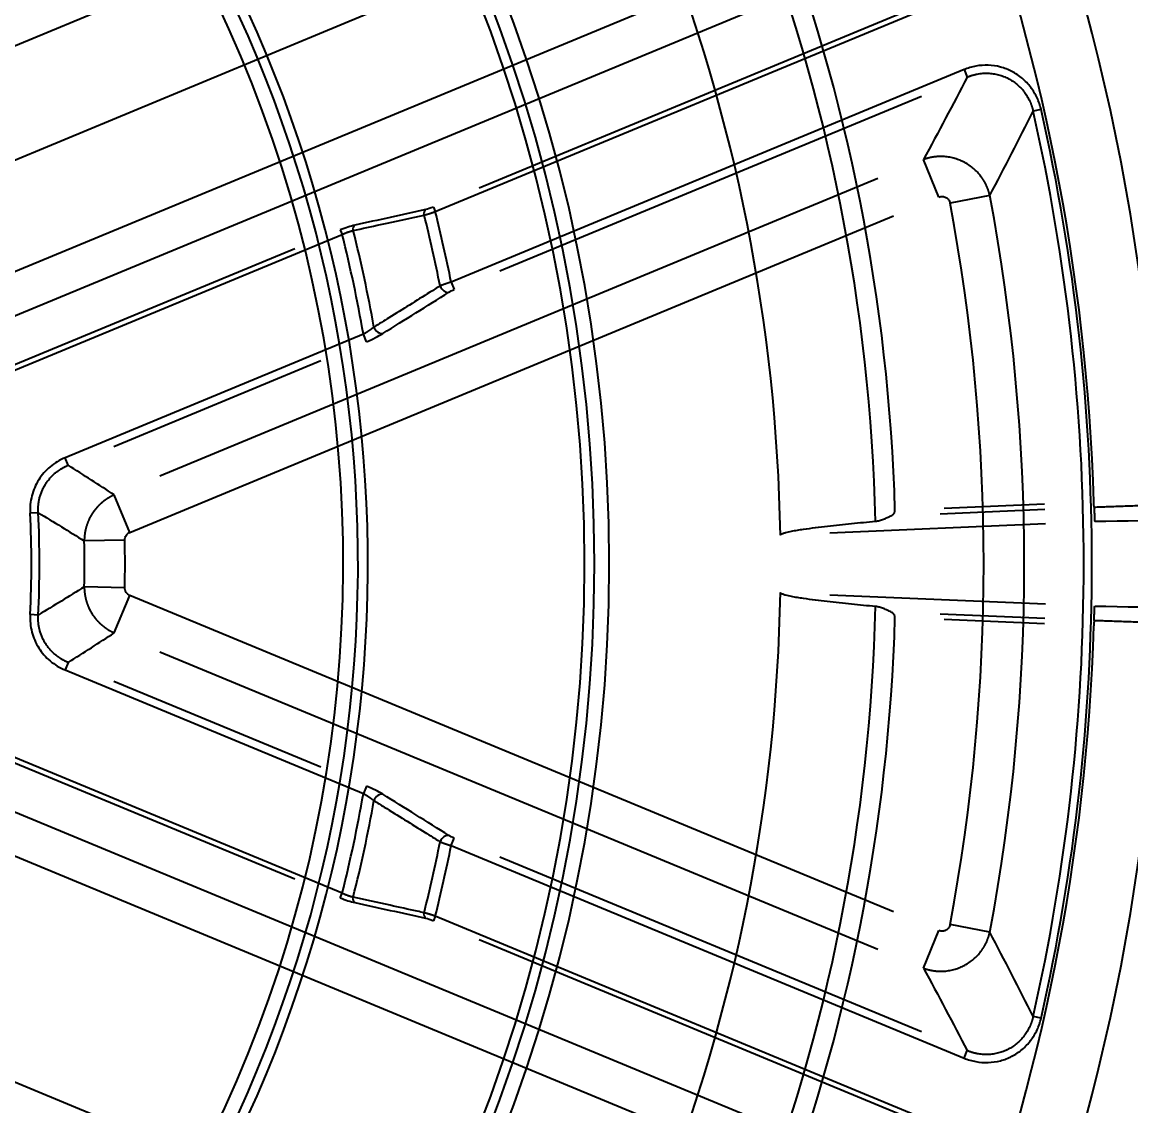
# Model space of a CAD drawing. Header units: millimetres. Extents: x 18 to 755, y 19 to 576.
# Drawn here: x 222.6 to 290, y 218.6 to 284.5 of the extents above; entities that cross this region are included whole.
import ezdxf

# ---------------------------------------------------------------- set-up
doc = ezdxf.new("R2010")
doc.units = ezdxf.units.MM
doc.layers.add('1', color=7, linetype='Continuous', true_color=0xffffff)
doc.styles.add('Arial', font='Arial')
doc.dimstyles.get("Standard").update_dxf_attribs({"dimtxt": 0.18, "dimasz": 0.18, "dimexe": 0.18, "dimexo": 0.0625, "dimgap": 0.09, "dimtad": 0, "dimtih": 1, "dimtoh": 1, "dimdec": 4, "dimzin": 0, "dimdsep": 46, "dimtxsty": 'Standard', "dimcen": 0.09, "dimadec": 0, "dimazin": 0, "dimtfac": 1, "dimtdec": 4, "dimtofl": 0, "dimtmove": 0, "dimatfit": 3, "dimfxl": 1, "dimtolj": 1, "dimtzin": 0, "dimarcsym": 0})

# ---------------------------------------------------------------- blocks, each defined once
blk = doc.blocks.new('_U8')
at = {"layer": '1', "color": 18, "linetype": 'Continuous', "lineweight": 13}
for p, q in [((301.132, 324.823), (298.454, 331.29)), ((287.001, 311.393), (305.659, 319.121)), ((303.811, 318.356), (309.731, 304.063)), ((292.922, 297.1), (311.579, 304.828)), ((309.731, 304.063), (334.856, 243.408)), ((312.41, 297.596), (315.089, 291.129))]:
    blk.add_line(p, q, dxfattribs=at)
at = {"layer": '1', "color": 18}
for points in [[(300.055, 324.376), (302.21, 325.269), (303.811, 318.356)], [(313.488, 298.042), (311.332, 297.149), (309.731, 304.063)]]:
    blk.add_solid(points, dxfattribs=at)
at = {"layer": 'Defpoints', "color": 0}
for p in [(287.001, 311.393), (309.731, 304.063), (292.922, 297.1)]:
    blk.add_point(p, dxfattribs=at)
at = {"layer": '1', "color": 18, "lineweight": -3, "insert": (327.636, 292.537), "char_height": 7, "attachment_point": 1, "rotation": 292.5, "style": 'Arial'}
blk.add_mtext('\\A1; %%c15,5 \\fArial|b0|i0;\\C18;\\H7.00;\\fArial|b0|i0;x 8\\fArial|b0|i0;\\H7.00;\\C18;', dxfattribs=at)

msp = doc.modelspace()

# ---------------------------------------------------------------- linework, layer by layer
at = {"layer": '1', "color": 7, "lineweight": -3}
for p, q in [((307.748, 311.649), (17.822, 191.071)), ((209.222, 277.673), (269.031, 302.446)), ((273.889, 290.716), (214.081, 265.944)), ((217.795, 264.817), (272.06, 287.294)), ((247.721, 272.945), (279.501, 286.108)), ((276.616, 285.233), (250.38, 274.366)), ((279.86, 281.571), (248.687, 268.659)), ((279.86, 281.571), (280.049, 281.116)), ((251.647, 269.353), (277.277, 279.968)), ((284.541, 279.149), (284.061, 279.04)), ((278.337, 273.826), (277.395, 276.101)), ((274.623, 274.952), (230.982, 256.877)), ((281.428, 273.918), (279.009, 273.462)), ((247.608, 273.218), (247.721, 272.945)), ((229.152, 253.454), (275.565, 272.678)), ((241.948, 271.827), (242.061, 271.555)), ((220.975, 262.821), (242.061, 271.555)), ((239.176, 270.679), (220.862, 263.094)), ((248.687, 268.659), (248.875, 268.204)), ((243.348, 265.494), (225.217, 257.984)), ((243.536, 265.039), (243.348, 265.494)), ((228.178, 258.677), (240.765, 263.891)), ((225.406, 257.529), (225.217, 257.984)), ((229.152, 253.454), (228.21, 255.728)), ((278.414, 254.586), (284.766, 254.859)), ((278.661, 254.916), (284.751, 255.177)), ((287.748, 255.306), (287.748, 255.306)), ((223.586, 254.649), (223.094, 254.624)), ((284.804, 253.974), (271.694, 253.412)), ((228.848, 252.988), (226.387, 252.934)), ((228.848, 250.087), (226.387, 250.141)), ((228.21, 247.347), (229.152, 249.621)), ((275.565, 230.397), (229.152, 249.621)), ((271.694, 249.663), (284.804, 249.101)), ((223.586, 248.426), (223.094, 248.451)), ((284.766, 248.216), (278.414, 248.489)), ((284.751, 247.898), (278.661, 248.159)), ((287.748, 247.769), (287.748, 247.769)), ((230.982, 246.199), (274.623, 228.123)), ((225.406, 245.546), (225.217, 245.091)), ((225.217, 245.091), (243.348, 237.581)), ((240.765, 239.184), (228.178, 244.398)), ((220.862, 239.979), (239.175, 232.393)), ((242.06, 231.518), (220.975, 240.252)), ((272.059, 215.778), (217.794, 238.256)), ((243.536, 238.036), (243.348, 237.581)), ((214.08, 237.13), (273.888, 212.355)), ((248.687, 234.416), (248.875, 234.871)), ((248.687, 234.416), (279.86, 221.504)), ((277.277, 223.107), (251.647, 233.723)), ((241.947, 231.245), (242.06, 231.518)), ((247.72, 230.128), (247.607, 229.855)), ((279.5, 216.964), (247.72, 230.128)), ((277.395, 226.975), (278.337, 229.249)), ((281.428, 229.157), (279.009, 229.613)), ((250.379, 228.707), (276.615, 217.839)), ((269.029, 200.626), (209.221, 225.4)), ((284.541, 223.927), (284.061, 224.035)), ((279.86, 221.504), (280.049, 221.959))]:
    msp.add_line(p, q, dxfattribs=at)
for radius, start, end in [(136.863, 270, 90), (129, 270, 90), (95.586, 270, 90), (94.686, 270, 90), (94.086, 270, 90), (80.914, 270, 38.78955), (79.414, 232.3649, 38.78955), (80.314, 270, 38.78955), (125.094, 1.72625, 20.77375), (111.791, 1.32797, 21.17203), (113, 1.64807, 20.85193), (106, 0.94369, 21.55631), (124.427, 347.23044, 12.76956), (124.92, 347.23044, 12.76956), (120.809, 349.32387, 10.67613), (87.664, 11.26289, 14.13427), (118.347, 349.32387, 10.67613), (86.957, 11.19951, 14.11044), (82.543, 10.03886, 14.20447), (81.836, 9.81913, 14.15814), (60.462, 357.07411, 2.92589), (60.954, 357.07411, 2.92589), (63.691, 358.74355, 1.25645), (66.153, 358.74355, 1.25645), (106, 338.44369, 359.05631), (111.791, 338.82797, 358.67203), (113, 339.14807, 358.35193), (125.094, 339.22625, 358.27375), (81.836, 345.84, 350.18087), (82.543, 345.79367, 349.96114), (86.957, 345.8877, 348.80048), (87.664, 345.86388, 348.73711)]:
    msp.add_arc((162.711, 251.538), radius, start, end, dxfattribs=at)
for centre, major_axis, ratio, start_param, end_param in [((247.25, 272.789), (0.064, -0.293), 0.706939, 3.389646, 4.734138), ((242.936, 271.844), (0.064, -0.293), 0.706921, 3.38964, 4.735291), ((248.359, 268.496), (-0.265, 0.424), 0.68293, 1.317125, 2.901578), ((244.338, 265.988), (-0.264, 0.424), 0.680219, 1.304161, 2.902421), ((244.338, 237.087), (0.264, 0.424), 0.680219, 0.239171, 1.837432), ((248.359, 234.58), (0.265, 0.424), 0.68293, 0.240014, 1.824468), ((242.935, 231.228), (-0.064, -0.293), 0.706921, 4.689487, 6.035138), ((247.249, 230.284), (-0.064, -0.293), 0.706939, 4.69064, 6.035132)]:
    msp.add_ellipse(centre, major_axis=major_axis, ratio=ratio, start_param=start_param, end_param=end_param, dxfattribs=at)
for points, knots in [([(284.541, 279.149), (284.485, 279.395), (284.404, 279.632), (284.194, 280.084), (284.063, 280.303), (283.76, 280.701), (283.588, 280.881), (283.204, 281.206), (282.994, 281.346), (282.551, 281.575), (282.313, 281.667), (281.829, 281.793), (281.582, 281.83), (281.08, 281.848), (280.827, 281.829), (280.336, 281.739), (280.094, 281.668), (279.86, 281.571)], [0, 0, 0, 0, 0.125, 0.125, 0.25, 0.25, 0.375, 0.375, 0.5, 0.5, 0.625, 0.625, 0.75, 0.75, 0.875, 0.875, 1, 1, 1, 1]), ([(280.049, 281.116), (280.058, 281.12), (280.076, 281.128), (280.102, 281.138), (280.129, 281.149), (280.156, 281.159), (280.183, 281.169), (280.21, 281.179), (280.236, 281.188), (280.263, 281.197), (280.289, 281.206), (280.315, 281.214), (280.341, 281.223), (280.367, 281.23), (280.393, 281.238), (280.419, 281.245), (280.445, 281.252), (280.47, 281.259), (280.495, 281.265), (280.52, 281.271), (280.545, 281.277), (280.57, 281.283), (280.595, 281.288), (280.619, 281.294), (280.643, 281.298), (280.714, 281.312), (280.831, 281.331), (280.994, 281.348), (281.153, 281.356), (281.368, 281.355), (281.638, 281.331), (281.958, 281.267), (282.263, 281.168), (282.553, 281.038), (282.826, 280.876), (283.083, 280.684), (283.32, 280.46), (283.495, 280.253), (283.619, 280.078), (283.705, 279.943), (283.785, 279.8), (283.84, 279.688), (283.875, 279.609), (283.894, 279.567), (283.911, 279.524), (283.929, 279.479), (283.946, 279.434), (283.962, 279.388), (283.978, 279.341), (283.994, 279.293), (284.008, 279.244), (284.022, 279.194), (284.036, 279.143), (284.049, 279.092), (284.057, 279.057), (284.061, 279.04)], [0, 0, 0, 0, 0.005659, 0.011286, 0.016878, 0.022437, 0.02796, 0.033448, 0.038899, 0.044313, 0.049689, 0.055026, 0.060325, 0.065584, 0.070802, 0.075979, 0.081115, 0.086208, 0.091258, 0.096265, 0.101228, 0.106146, 0.111019, 0.115846, 0.120626, 0.12536, 0.157659, 0.189335, 0.220311, 0.250518, 0.314126, 0.377185, 0.439354, 0.500319, 0.561196, 0.623295, 0.686301, 0.749876, 0.780092, 0.811087, 0.842791, 0.875128, 0.88387, 0.892769, 0.901823, 0.911026, 0.920377, 0.929871, 0.939504, 0.949273, 0.959173, 0.9692, 0.979349, 0.989618, 1, 1, 1, 1]), ([(281.428, 273.918), (281.426, 273.927), (281.423, 273.944), (281.416, 273.97), (281.41, 273.996), (281.404, 274.022), (281.397, 274.048), (281.39, 274.074), (281.383, 274.099), (281.375, 274.124), (281.368, 274.15), (281.36, 274.175), (281.352, 274.2), (281.343, 274.224), (281.335, 274.249), (281.326, 274.274), (281.318, 274.298), (281.309, 274.322), (281.3, 274.346), (281.29, 274.37), (281.281, 274.394), (281.271, 274.417), (281.261, 274.441), (281.251, 274.464), (281.241, 274.487), (281.231, 274.51), (281.22, 274.532), (281.21, 274.555), (281.199, 274.577), (281.188, 274.599), (281.177, 274.621), (281.166, 274.643), (281.155, 274.664), (281.144, 274.685), (281.132, 274.706), (281.121, 274.727), (281.109, 274.748), (281.097, 274.768), (281.086, 274.789), (281.074, 274.809), (281.062, 274.829), (281.05, 274.848), (281.037, 274.868), (281.025, 274.887), (281.013, 274.906), (281.001, 274.925), (280.988, 274.943), (280.976, 274.962), (280.963, 274.98), (280.951, 274.998), (280.938, 275.016), (280.925, 275.033), (280.913, 275.05), (280.9, 275.067), (280.825, 275.166), (280.678, 275.339), (280.44, 275.565), (280.182, 275.762), (279.907, 275.93), (279.617, 276.068), (279.311, 276.175), (278.992, 276.251), (278.759, 276.28), (278.621, 276.289), (278.577, 276.291), (278.533, 276.292), (278.488, 276.293), (278.442, 276.293), (278.396, 276.293), (278.349, 276.291), (278.302, 276.29), (278.254, 276.287), (278.205, 276.283), (278.156, 276.279), (278.107, 276.273), (278.058, 276.267), (278.008, 276.26), (277.957, 276.252), (277.907, 276.243), (277.856, 276.234), (277.805, 276.223), (277.754, 276.211), (277.702, 276.198), (277.651, 276.185), (277.6, 276.17), (277.548, 276.154), (277.497, 276.137), (277.446, 276.12), (277.412, 276.107), (277.395, 276.101)], [0, 0, 0, 0, 0.005214, 0.010417, 0.015608, 0.020787, 0.025954, 0.031108, 0.036248, 0.041374, 0.046486, 0.051583, 0.056664, 0.06173, 0.066779, 0.071811, 0.076826, 0.081824, 0.086803, 0.091764, 0.096705, 0.101628, 0.10653, 0.111412, 0.116273, 0.121113, 0.125932, 0.130728, 0.135502, 0.140253, 0.144981, 0.149686, 0.154366, 0.159022, 0.163653, 0.168259, 0.17284, 0.177394, 0.181923, 0.186425, 0.1909, 0.195347, 0.199767, 0.204159, 0.208523, 0.212858, 0.217165, 0.221442, 0.225689, 0.229907, 0.234095, 0.238252, 0.242379, 0.246475, 0.250539, 0.313975, 0.377045, 0.439327, 0.500425, 0.561427, 0.623616, 0.6866, 0.749954, 0.758257, 0.766687, 0.775244, 0.783923, 0.792724, 0.801643, 0.810677, 0.819824, 0.829081, 0.838444, 0.847912, 0.857479, 0.867144, 0.876903, 0.886752, 0.896688, 0.906707, 0.916806, 0.92698, 0.937227, 0.947541, 0.957921, 0.96836, 0.978856, 0.989404, 1, 1, 1, 1]), ([(278.337, 273.826), (278.405, 273.854), (278.478, 273.867), (278.624, 273.861), (278.696, 273.841), (278.824, 273.772), (278.88, 273.722), (278.966, 273.603), (278.995, 273.535), (279.009, 273.462)], [0, 0, 0, 0, 0.25, 0.25, 0.5, 0.5, 0.75, 0.75, 1, 1, 1, 1]), ([(247.044, 272.737), (247.048, 272.738), (247.056, 272.74), (247.067, 272.742), (247.079, 272.745), (247.091, 272.748), (247.103, 272.751), (247.115, 272.754), (247.128, 272.757), (247.14, 272.761), (247.153, 272.764), (247.166, 272.767), (247.179, 272.771), (247.193, 272.775), (247.206, 272.778), (247.22, 272.782), (247.234, 272.786), (247.248, 272.79), (247.262, 272.794), (247.276, 272.798), (247.291, 272.802), (247.305, 272.807), (247.32, 272.811), (247.335, 272.816), (247.35, 272.82), (247.365, 272.825), (247.38, 272.83), (247.395, 272.834), (247.411, 272.839), (247.426, 272.844), (247.442, 272.849), (247.458, 272.854), (247.474, 272.859), (247.49, 272.865), (247.506, 272.87), (247.522, 272.875), (247.538, 272.881), (247.555, 272.886), (247.571, 272.892), (247.588, 272.897), (247.604, 272.903), (247.621, 272.909), (247.637, 272.915), (247.654, 272.921), (247.671, 272.927), (247.688, 272.933), (247.704, 272.939), (247.716, 272.943), (247.721, 272.945)], [0, 0, 0, 0, 0.020771, 0.041583, 0.062437, 0.083331, 0.104266, 0.125243, 0.146262, 0.167322, 0.188424, 0.209568, 0.230755, 0.251983, 0.273255, 0.294568, 0.315925, 0.337325, 0.358768, 0.380254, 0.401783, 0.423356, 0.444973, 0.466633, 0.488338, 0.510086, 0.531879, 0.553716, 0.575598, 0.597525, 0.619496, 0.641512, 0.663574, 0.68568, 0.707832, 0.73003, 0.752273, 0.774562, 0.796897, 0.819278, 0.841705, 0.864179, 0.886699, 0.909265, 0.931879, 0.954539, 0.977246, 1, 1, 1, 1]), ([(242.73, 271.792), (242.868, 271.822), (243.006, 271.853), (243.697, 272.004), (244.25, 272.125), (245.55, 272.41), (246.297, 272.573), (247.044, 272.737)], [0, 0, 0, 0, 0.096089, 0.096089, 0.480447, 0.480447, 1, 1, 1, 1]), ([(242.823, 272.117), (242.704, 272.091), (242.565, 272.052), (242.266, 271.953), (242.107, 271.893), (241.948, 271.827)], [0, 0, 0, 0, 0.5, 0.5, 1, 1, 1, 1]), ([(242.061, 271.555), (242.066, 271.557), (242.075, 271.561), (242.089, 271.568), (242.103, 271.574), (242.117, 271.58), (242.131, 271.587), (242.145, 271.593), (242.159, 271.599), (242.174, 271.605), (242.187, 271.611), (242.201, 271.617), (242.215, 271.623), (242.229, 271.629), (242.243, 271.634), (242.257, 271.64), (242.271, 271.645), (242.284, 271.651), (242.298, 271.656), (242.312, 271.662), (242.325, 271.667), (242.338, 271.672), (242.352, 271.677), (242.365, 271.682), (242.378, 271.687), (242.392, 271.692), (242.405, 271.696), (242.418, 271.701), (242.431, 271.706), (242.443, 271.71), (242.456, 271.715), (242.469, 271.719), (242.481, 271.723), (242.494, 271.727), (242.506, 271.731), (242.519, 271.735), (242.531, 271.739), (242.543, 271.743), (242.555, 271.746), (242.567, 271.75), (242.578, 271.754), (242.59, 271.757), (242.602, 271.76), (242.613, 271.763), (242.624, 271.767), (242.635, 271.77), (242.646, 271.772), (242.657, 271.775), (242.668, 271.778), (242.679, 271.781), (242.689, 271.783), (242.7, 271.786), (242.71, 271.788), (242.72, 271.79), (242.727, 271.792), (242.73, 271.792)], [0, 0, 0, 0, 0.019721, 0.039404, 0.05905, 0.078658, 0.09823, 0.117765, 0.137263, 0.156725, 0.176152, 0.195542, 0.214898, 0.234218, 0.253504, 0.272755, 0.291972, 0.311155, 0.330305, 0.349421, 0.368504, 0.387555, 0.406574, 0.42556, 0.444515, 0.463438, 0.48233, 0.501191, 0.520022, 0.538823, 0.557593, 0.576334, 0.595047, 0.61373, 0.632384, 0.651011, 0.669609, 0.68818, 0.706724, 0.72524, 0.743731, 0.762195, 0.780633, 0.799046, 0.817433, 0.835796, 0.854134, 0.872448, 0.890738, 0.909005, 0.927249, 0.94547, 0.963668, 0.981845, 1, 1, 1, 1]), ([(248.012, 268.427), (247.805, 268.298), (247.599, 268.17), (246.565, 267.526), (245.737, 267.011), (244.602, 266.306), (244.296, 266.116), (243.99, 265.926)], [0, 0, 0, 0, 0.154458, 0.154458, 0.772291, 0.772291, 1, 1, 1, 1]), ([(248.687, 268.659), (248.682, 268.658), (248.673, 268.655), (248.658, 268.651), (248.643, 268.646), (248.628, 268.641), (248.612, 268.636), (248.596, 268.631), (248.58, 268.626), (248.563, 268.621), (248.545, 268.615), (248.528, 268.609), (248.51, 268.603), (248.491, 268.597), (248.472, 268.591), (248.453, 268.585), (248.434, 268.578), (248.414, 268.572), (248.394, 268.565), (248.374, 268.558), (248.353, 268.551), (248.332, 268.544), (248.311, 268.537), (248.29, 268.53), (248.269, 268.522), (248.247, 268.515), (248.225, 268.507), (248.204, 268.499), (248.182, 268.491), (248.16, 268.484), (248.139, 268.476), (248.117, 268.468), (248.096, 268.46), (248.074, 268.451), (248.053, 268.443), (248.032, 268.435), (248.019, 268.43), (248.012, 268.427)], [0, 0, 0, 0, 0.018474, 0.037541, 0.057202, 0.077456, 0.098304, 0.119747, 0.141783, 0.164413, 0.187637, 0.211455, 0.235867, 0.260873, 0.286473, 0.312667, 0.339456, 0.366838, 0.394815, 0.423385, 0.45255, 0.482309, 0.512663, 0.54361, 0.575152, 0.607288, 0.640018, 0.673342, 0.70726, 0.741773, 0.77688, 0.812581, 0.848876, 0.885766, 0.92325, 0.961328, 1, 1, 1, 1]), ([(243.99, 265.926), (243.987, 265.923), (243.98, 265.917), (243.969, 265.908), (243.959, 265.9), (243.948, 265.891), (243.937, 265.882), (243.926, 265.873), (243.915, 265.864), (243.903, 265.855), (243.892, 265.846), (243.88, 265.837), (243.868, 265.828), (243.856, 265.819), (243.844, 265.809), (243.832, 265.8), (243.819, 265.791), (243.807, 265.782), (243.794, 265.773), (243.781, 265.764), (243.768, 265.754), (243.755, 265.745), (243.742, 265.736), (243.729, 265.726), (243.715, 265.717), (243.698, 265.705), (243.676, 265.69), (243.65, 265.673), (243.624, 265.656), (243.598, 265.639), (243.571, 265.622), (243.544, 265.606), (243.516, 265.589), (243.489, 265.573), (243.461, 265.557), (243.433, 265.541), (243.405, 265.525), (243.376, 265.509), (243.357, 265.499), (243.348, 265.494)], [0, 0, 0, 0, 0.020849, 0.041697, 0.062546, 0.083393, 0.104241, 0.125088, 0.145935, 0.166781, 0.187627, 0.208473, 0.229318, 0.250163, 0.271007, 0.291851, 0.312695, 0.333538, 0.354381, 0.375223, 0.396065, 0.416907, 0.437748, 0.458588, 0.479428, 0.500268, 0.538954, 0.577595, 0.616191, 0.654744, 0.693255, 0.731726, 0.770158, 0.808552, 0.846909, 0.885232, 0.92352, 0.961776, 1, 1, 1, 1]), ([(243.536, 265.039), (243.726, 265.117), (243.909, 265.201), (244.247, 265.37), (244.399, 265.453), (244.527, 265.533)], [0, 0, 0, 0, 0.5, 0.5, 1, 1, 1, 1]), ([(225.217, 257.984), (225.053, 257.916), (224.895, 257.836), (224.592, 257.652), (224.447, 257.548), (224.177, 257.321), (224.052, 257.198), (223.82, 256.933), (223.713, 256.789), (223.524, 256.49), (223.443, 256.335), (223.303, 256.012), (223.245, 255.844), (223.111, 255.329), (223.076, 254.98), (223.094, 254.624)], [0, 0, 0, 0, 0.125, 0.125, 0.25, 0.25, 0.375, 0.375, 0.5, 0.5, 0.625, 0.625, 0.75, 0.75, 1, 1, 1, 1]), ([(223.586, 254.649), (223.585, 254.658), (223.584, 254.676), (223.583, 254.703), (223.583, 254.73), (223.582, 254.757), (223.582, 254.783), (223.581, 254.81), (223.582, 254.837), (223.582, 254.863), (223.582, 254.89), (223.583, 254.916), (223.584, 254.943), (223.586, 254.969), (223.587, 254.995), (223.589, 255.022), (223.591, 255.048), (223.593, 255.074), (223.595, 255.1), (223.598, 255.126), (223.601, 255.151), (223.604, 255.177), (223.607, 255.203), (223.611, 255.228), (223.614, 255.254), (223.618, 255.279), (223.622, 255.304), (223.627, 255.329), (223.631, 255.354), (223.636, 255.379), (223.641, 255.403), (223.646, 255.428), (223.651, 255.452), (223.657, 255.476), (223.662, 255.501), (223.668, 255.525), (223.691, 255.615), (223.737, 255.768), (223.819, 255.981), (223.917, 256.185), (224.03, 256.38), (224.157, 256.566), (224.299, 256.743), (224.456, 256.909), (224.582, 257.022), (224.667, 257.093), (224.707, 257.125), (224.748, 257.156), (224.79, 257.187), (224.833, 257.217), (224.877, 257.247), (224.921, 257.277), (224.966, 257.305), (225.012, 257.333), (225.059, 257.36), (225.107, 257.387), (225.155, 257.413), (225.204, 257.438), (225.253, 257.462), (225.304, 257.485), (225.354, 257.508), (225.389, 257.522), (225.406, 257.529)], [0, 0, 0, 0, 0.007422, 0.014832, 0.022228, 0.029611, 0.03698, 0.044335, 0.051675, 0.059001, 0.06631, 0.073604, 0.080881, 0.088141, 0.095384, 0.10261, 0.109817, 0.117007, 0.124177, 0.131328, 0.13846, 0.145571, 0.152663, 0.159734, 0.166783, 0.173811, 0.180818, 0.187802, 0.194764, 0.201703, 0.208618, 0.215511, 0.222379, 0.229223, 0.236043, 0.242838, 0.249607, 0.312539, 0.375233, 0.437516, 0.499226, 0.560955, 0.623267, 0.685997, 0.748976, 0.763013, 0.777158, 0.791406, 0.805755, 0.820202, 0.834744, 0.849378, 0.8641, 0.878907, 0.893795, 0.908762, 0.923803, 0.938915, 0.954095, 0.969338, 0.984641, 1, 1, 1, 1]), ([(228.21, 255.728), (228.202, 255.725), (228.185, 255.717), (228.16, 255.706), (228.135, 255.695), (228.11, 255.683), (228.085, 255.671), (228.06, 255.659), (228.036, 255.646), (228.011, 255.633), (227.987, 255.62), (227.963, 255.607), (227.939, 255.594), (227.915, 255.58), (227.891, 255.567), (227.867, 255.553), (227.843, 255.538), (227.82, 255.524), (227.797, 255.509), (227.774, 255.495), (227.751, 255.48), (227.728, 255.464), (227.705, 255.449), (227.683, 255.433), (227.66, 255.418), (227.638, 255.402), (227.616, 255.385), (227.594, 255.369), (227.573, 255.352), (227.551, 255.336), (227.53, 255.319), (227.508, 255.302), (227.488, 255.285), (227.467, 255.267), (227.446, 255.25), (227.426, 255.232), (227.405, 255.214), (227.385, 255.196), (227.365, 255.178), (227.346, 255.16), (227.326, 255.141), (227.307, 255.123), (227.288, 255.104), (227.269, 255.085), (227.25, 255.066), (227.232, 255.047), (227.214, 255.028), (227.196, 255.008), (227.178, 254.989), (227.16, 254.969), (227.143, 254.95), (227.125, 254.93), (227.108, 254.91), (227.092, 254.89), (227.075, 254.87), (227.059, 254.85), (227.042, 254.83), (227.027, 254.809), (227.011, 254.789), (226.995, 254.768), (226.98, 254.748), (226.965, 254.727), (226.95, 254.706), (226.935, 254.686), (226.921, 254.665), (226.907, 254.644), (226.893, 254.623), (226.875, 254.596), (226.853, 254.562), (226.828, 254.522), (226.804, 254.48), (226.78, 254.439), (226.756, 254.396), (226.733, 254.354), (226.711, 254.31), (226.689, 254.266), (226.668, 254.222), (226.648, 254.177), (226.628, 254.131), (226.609, 254.085), (226.59, 254.038), (226.573, 253.991), (226.556, 253.944), (226.539, 253.896), (226.524, 253.848), (226.509, 253.799), (226.495, 253.75), (226.482, 253.701), (226.47, 253.651), (226.458, 253.601), (226.447, 253.551), (226.438, 253.5), (226.429, 253.449), (226.42, 253.398), (226.413, 253.347), (226.407, 253.296), (226.401, 253.244), (226.397, 253.193), (226.393, 253.141), (226.39, 253.089), (226.388, 253.038), (226.387, 252.986), (226.387, 252.951), (226.387, 252.934)], [0, 0, 0, 0, 0.007817, 0.015635, 0.023454, 0.031273, 0.039093, 0.046913, 0.054732, 0.06255, 0.070367, 0.078181, 0.085994, 0.093804, 0.10161, 0.109414, 0.117213, 0.125008, 0.132798, 0.140583, 0.148363, 0.156137, 0.163904, 0.171664, 0.179418, 0.187164, 0.194902, 0.202631, 0.210352, 0.218064, 0.225766, 0.233458, 0.24114, 0.248812, 0.256472, 0.264121, 0.271758, 0.279383, 0.286995, 0.294595, 0.302181, 0.309754, 0.317312, 0.324857, 0.332386, 0.339901, 0.3474, 0.354883, 0.362351, 0.369802, 0.377236, 0.384654, 0.392054, 0.399436, 0.4068, 0.414146, 0.421474, 0.428782, 0.436072, 0.443342, 0.450592, 0.457822, 0.465032, 0.472222, 0.47939, 0.486537, 0.493663, 0.500768, 0.514142, 0.527592, 0.541116, 0.554712, 0.568379, 0.582114, 0.595915, 0.609781, 0.623709, 0.637698, 0.651745, 0.665848, 0.680004, 0.694212, 0.708469, 0.722773, 0.73712, 0.75151, 0.765939, 0.780404, 0.794904, 0.809435, 0.823996, 0.838582, 0.853192, 0.867824, 0.882473, 0.897138, 0.911816, 0.926504, 0.941199, 0.955899, 0.970601, 0.985302, 1, 1, 1, 1]), ([(275.417, 254.458), (275.449, 254.474), (275.479, 254.491), (275.522, 254.522), (275.535, 254.533), (275.562, 254.556), (275.574, 254.569), (275.598, 254.596), (275.609, 254.611), (275.623, 254.634), (275.628, 254.642), (275.636, 254.659), (275.64, 254.667), (275.651, 254.693), (275.656, 254.711), (275.661, 254.739), (275.663, 254.749), (275.664, 254.768), (275.664, 254.778), (275.664, 254.787)], [0, 0, 0, 0, 0.25, 0.25, 0.375, 0.375, 0.5, 0.5, 0.625, 0.625, 0.6875, 0.6875, 0.75, 0.75, 0.875, 0.875, 0.9375, 0.9375, 1, 1, 1, 1]), ([(287.764, 254.987), (287.763, 254.998), (287.763, 255.009), (287.761, 255.031), (287.761, 255.043), (287.759, 255.08), (287.757, 255.106), (287.756, 255.147), (287.755, 255.161), (287.754, 255.189), (287.753, 255.203), (287.751, 255.247), (287.75, 255.276), (287.748, 255.306)], [0, 0, 0, 0, 0.125, 0.125, 0.25, 0.25, 0.5, 0.5, 0.625, 0.625, 0.75, 0.75, 1, 1, 1, 1]), ([(287.764, 254.987), (288.054, 254.998), (288.647, 255.019), (289.552, 255.052), (290.489, 255.087), (291.459, 255.122), (292.462, 255.16), (293.498, 255.198), (294.567, 255.238), (295.668, 255.28), (296.802, 255.323), (297.802, 255.361), (298.423, 255.385), (298.656, 255.394)], [0, 0, 0, 0, 0.080058, 0.163122, 0.249192, 0.338269, 0.430351, 0.52544, 0.623534, 0.724635, 0.828742, 0.935855, 1, 1, 1, 1]), ([(287.764, 254.987), (287.767, 254.931), (287.77, 254.868), (287.776, 254.732), (287.779, 254.659), (287.785, 254.505), (287.789, 254.425), (287.795, 254.264), (287.798, 254.183), (287.802, 254.103)], [0, 0, 0, 0, 0.25, 0.25, 0.5, 0.5, 0.75, 0.75, 1, 1, 1, 1]), ([(268.696, 253.283), (268.696, 253.287), (268.697, 253.291), (268.699, 253.299), (268.701, 253.302), (268.705, 253.309), (268.708, 253.312), (268.713, 253.318), (268.716, 253.32), (268.724, 253.328), (268.73, 253.333), (268.743, 253.341), (268.75, 253.345), (268.77, 253.357), (268.783, 253.363), (268.811, 253.376), (268.826, 253.382), (268.869, 253.398), (268.898, 253.408), (268.956, 253.426), (268.986, 253.434), (269.074, 253.458), (269.134, 253.472), (269.253, 253.499), (269.313, 253.511), (269.493, 253.547), (269.614, 253.568), (269.855, 253.608), (269.976, 253.627), (270.338, 253.681), (270.581, 253.714), (271.066, 253.776), (271.309, 253.805), (271.795, 253.861), (272.038, 253.888), (272.524, 253.939), (272.768, 253.965), (273.498, 254.038), (273.985, 254.084), (274.472, 254.128)], [0, 0, 0, 0, 0.001953, 0.001953, 0.003906, 0.003906, 0.005859, 0.005859, 0.007813, 0.007813, 0.011719, 0.011719, 0.015625, 0.015625, 0.023438, 0.023438, 0.03125, 0.03125, 0.046875, 0.046875, 0.0625, 0.0625, 0.09375, 0.09375, 0.125, 0.125, 0.1875, 0.1875, 0.25, 0.25, 0.375, 0.375, 0.5, 0.5, 0.625, 0.625, 0.75, 0.75, 1, 1, 1, 1]), ([(274.472, 254.128), (274.559, 254.136), (274.643, 254.152), (274.807, 254.196), (274.887, 254.223), (275.005, 254.269), (275.044, 254.285), (275.121, 254.318), (275.159, 254.335), (275.272, 254.387), (275.345, 254.422), (275.417, 254.458)], [0, 0, 0, 0, 0.25, 0.25, 0.5, 0.5, 0.625, 0.625, 0.75, 0.75, 1, 1, 1, 1]), ([(228.848, 252.988), (228.846, 253.087), (228.874, 253.185), (228.981, 253.35), (229.06, 253.416), (229.152, 253.454)], [0, 0, 0, 0, 0.5, 0.5, 1, 1, 1, 1]), ([(226.387, 250.141), (226.387, 250.132), (226.387, 250.113), (226.387, 250.086), (226.387, 250.058), (226.388, 250.031), (226.389, 250.003), (226.391, 249.976), (226.392, 249.948), (226.394, 249.921), (226.396, 249.893), (226.398, 249.866), (226.401, 249.838), (226.403, 249.811), (226.406, 249.784), (226.41, 249.756), (226.413, 249.729), (226.417, 249.702), (226.421, 249.675), (226.425, 249.647), (226.43, 249.62), (226.434, 249.593), (226.439, 249.566), (226.445, 249.539), (226.45, 249.513), (226.456, 249.486), (226.462, 249.459), (226.468, 249.433), (226.474, 249.406), (226.481, 249.38), (226.488, 249.353), (226.495, 249.327), (226.502, 249.301), (226.51, 249.275), (226.517, 249.249), (226.525, 249.223), (226.533, 249.197), (226.542, 249.172), (226.55, 249.146), (226.559, 249.121), (226.568, 249.096), (226.578, 249.071), (226.587, 249.046), (226.597, 249.021), (226.607, 248.996), (226.617, 248.971), (226.627, 248.947), (226.637, 248.923), (226.648, 248.898), (226.659, 248.874), (226.67, 248.85), (226.681, 248.827), (226.692, 248.803), (226.704, 248.78), (226.715, 248.756), (226.727, 248.733), (226.739, 248.71), (226.751, 248.688), (226.764, 248.665), (226.776, 248.642), (226.789, 248.62), (226.802, 248.598), (226.815, 248.576), (226.828, 248.554), (226.841, 248.533), (226.855, 248.511), (226.868, 248.49), (226.886, 248.463), (226.908, 248.429), (226.935, 248.39), (226.963, 248.351), (226.991, 248.312), (227.02, 248.274), (227.05, 248.236), (227.081, 248.198), (227.113, 248.16), (227.145, 248.123), (227.178, 248.086), (227.212, 248.049), (227.246, 248.013), (227.281, 247.978), (227.317, 247.943), (227.354, 247.908), (227.391, 247.874), (227.429, 247.84), (227.468, 247.807), (227.507, 247.775), (227.547, 247.743), (227.587, 247.711), (227.628, 247.681), (227.67, 247.651), (227.712, 247.621), (227.755, 247.592), (227.799, 247.564), (227.842, 247.537), (227.887, 247.511), (227.932, 247.485), (227.977, 247.46), (228.023, 247.436), (228.069, 247.412), (228.116, 247.389), (228.163, 247.368), (228.194, 247.354), (228.21, 247.347)], [0, 0, 0, 0, 0.007816, 0.015634, 0.023453, 0.031272, 0.039091, 0.046911, 0.05473, 0.062547, 0.070364, 0.078178, 0.08599, 0.0938, 0.101606, 0.109409, 0.117208, 0.125003, 0.132793, 0.140578, 0.148358, 0.156131, 0.163898, 0.171659, 0.179412, 0.187158, 0.194896, 0.202625, 0.210346, 0.218057, 0.22576, 0.233452, 0.241134, 0.248805, 0.256466, 0.264115, 0.271752, 0.279377, 0.286989, 0.294589, 0.302175, 0.309748, 0.317306, 0.324851, 0.33238, 0.339895, 0.347394, 0.354878, 0.362346, 0.369797, 0.377231, 0.384649, 0.392049, 0.399432, 0.406796, 0.414143, 0.42147, 0.428779, 0.436069, 0.443339, 0.45059, 0.45782, 0.46503, 0.47222, 0.479389, 0.486537, 0.493663, 0.500768, 0.514141, 0.527591, 0.541114, 0.55471, 0.568376, 0.58211, 0.595911, 0.609777, 0.623705, 0.637693, 0.65174, 0.665842, 0.679998, 0.694206, 0.708463, 0.722766, 0.737114, 0.751504, 0.765932, 0.780398, 0.794898, 0.809429, 0.82399, 0.838577, 0.853187, 0.867819, 0.882469, 0.897134, 0.911812, 0.926501, 0.941197, 0.955897, 0.9706, 0.985302, 1, 1, 1, 1]), ([(229.152, 249.621), (229.06, 249.659), (228.982, 249.724), (228.874, 249.889), (228.846, 249.988), (228.848, 250.087)], [0, 0, 0, 0, 0.5, 0.5, 1, 1, 1, 1]), ([(274.472, 248.947), (273.985, 248.991), (273.498, 249.037), (272.767, 249.111), (272.524, 249.136), (272.037, 249.188), (271.794, 249.214), (271.308, 249.27), (271.065, 249.3), (270.58, 249.362), (270.337, 249.394), (269.974, 249.448), (269.854, 249.467), (269.612, 249.507), (269.492, 249.529), (269.312, 249.564), (269.252, 249.577), (269.133, 249.603), (269.073, 249.618), (268.984, 249.641), (268.955, 249.65), (268.897, 249.668), (268.868, 249.678), (268.825, 249.694), (268.81, 249.7), (268.783, 249.712), (268.769, 249.719), (268.749, 249.73), (268.742, 249.734), (268.73, 249.743), (268.724, 249.748), (268.715, 249.755), (268.712, 249.758), (268.707, 249.764), (268.705, 249.767), (268.701, 249.773), (268.699, 249.777), (268.697, 249.784), (268.696, 249.788), (268.696, 249.792)], [0, 0, 0, 0, 0.25, 0.25, 0.375, 0.375, 0.5, 0.5, 0.625, 0.625, 0.75, 0.75, 0.8125, 0.8125, 0.875, 0.875, 0.90625, 0.90625, 0.9375, 0.9375, 0.953125, 0.953125, 0.96875, 0.96875, 0.976562, 0.976562, 0.984375, 0.984375, 0.988281, 0.988281, 0.992187, 0.992187, 0.994141, 0.994141, 0.996094, 0.996094, 0.998047, 0.998047, 1, 1, 1, 1]), ([(275.417, 248.617), (275.345, 248.653), (275.272, 248.688), (275.123, 248.757), (275.047, 248.79), (274.891, 248.85), (274.812, 248.878), (274.708, 248.906), (274.687, 248.911), (274.645, 248.92), (274.623, 248.925), (274.559, 248.937), (274.516, 248.943), (274.472, 248.947)], [0, 0, 0, 0, 0.25, 0.25, 0.5, 0.5, 0.75, 0.75, 0.8125, 0.8125, 0.875, 0.875, 1, 1, 1, 1]), ([(287.764, 248.088), (287.766, 248.146), (287.769, 248.209), (287.775, 248.345), (287.778, 248.418), (287.784, 248.569), (287.788, 248.648), (287.795, 248.809), (287.798, 248.89), (287.802, 248.972)], [0, 0, 0, 0, 0.25, 0.25, 0.5, 0.5, 0.75, 0.75, 1, 1, 1, 1]), ([(223.094, 248.451), (223.085, 248.273), (223.09, 248.096), (223.126, 247.744), (223.157, 247.568), (223.246, 247.227), (223.304, 247.061), (223.444, 246.738), (223.528, 246.579), (223.717, 246.281), (223.822, 246.14), (224.053, 245.876), (224.18, 245.751), (224.588, 245.409), (224.888, 245.227), (225.217, 245.091)], [0, 0, 0, 0, 0.125, 0.125, 0.25, 0.25, 0.375, 0.375, 0.5, 0.5, 0.625, 0.625, 0.75, 0.75, 1, 1, 1, 1]), ([(225.406, 245.546), (225.398, 245.549), (225.381, 245.556), (225.356, 245.567), (225.332, 245.577), (225.307, 245.588), (225.283, 245.6), (225.258, 245.611), (225.234, 245.623), (225.211, 245.634), (225.187, 245.646), (225.163, 245.658), (225.14, 245.671), (225.116, 245.683), (225.093, 245.696), (225.07, 245.709), (225.048, 245.722), (225.025, 245.735), (225.003, 245.748), (224.98, 245.761), (224.958, 245.775), (224.937, 245.789), (224.915, 245.803), (224.893, 245.817), (224.872, 245.831), (224.851, 245.846), (224.83, 245.86), (224.809, 245.875), (224.789, 245.889), (224.768, 245.904), (224.748, 245.919), (224.728, 245.934), (224.708, 245.95), (224.689, 245.965), (224.67, 245.981), (224.65, 245.996), (224.579, 246.055), (224.46, 246.163), (224.303, 246.328), (224.16, 246.504), (224.033, 246.69), (223.919, 246.885), (223.821, 247.089), (223.739, 247.302), (223.69, 247.464), (223.663, 247.571), (223.651, 247.621), (223.641, 247.672), (223.631, 247.723), (223.622, 247.775), (223.613, 247.827), (223.606, 247.88), (223.6, 247.933), (223.594, 247.987), (223.59, 248.041), (223.586, 248.095), (223.583, 248.149), (223.582, 248.204), (223.581, 248.26), (223.582, 248.315), (223.583, 248.371), (223.585, 248.408), (223.586, 248.426)], [0, 0, 0, 0, 0.007423, 0.014834, 0.022232, 0.029616, 0.036986, 0.044342, 0.051683, 0.059008, 0.066318, 0.073613, 0.08089, 0.088151, 0.095394, 0.10262, 0.109828, 0.117017, 0.124188, 0.131339, 0.13847, 0.145582, 0.152673, 0.159743, 0.166793, 0.17382, 0.180826, 0.18781, 0.194771, 0.201709, 0.208624, 0.215516, 0.222383, 0.229226, 0.236045, 0.242839, 0.249607, 0.31255, 0.375247, 0.437527, 0.499226, 0.560966, 0.623281, 0.686008, 0.748976, 0.763016, 0.777162, 0.791412, 0.805763, 0.820211, 0.834754, 0.849388, 0.864111, 0.878918, 0.893806, 0.908772, 0.923812, 0.938923, 0.954101, 0.969343, 0.984643, 1, 1, 1, 1]), ([(275.664, 248.288), (275.665, 248.307), (275.663, 248.326), (275.658, 248.354), (275.656, 248.363), (275.65, 248.381), (275.644, 248.399), (275.637, 248.416), (275.628, 248.432), (275.624, 248.44), (275.609, 248.464), (275.598, 248.478), (275.575, 248.505), (275.563, 248.518), (275.536, 248.542), (275.522, 248.553), (275.479, 248.584), (275.449, 248.602), (275.417, 248.617)], [0, 0, 0, 0, 0.125, 0.125, 0.1875, 0.1875, 0.25, 0.3125, 0.3125, 0.375, 0.375, 0.5, 0.5, 0.625, 0.625, 0.75, 0.75, 1, 1, 1, 1]), ([(287.764, 248.088), (287.763, 248.077), (287.763, 248.066), (287.761, 248.044), (287.761, 248.032), (287.759, 247.995), (287.757, 247.969), (287.755, 247.914), (287.754, 247.886), (287.752, 247.843), (287.751, 247.828), (287.75, 247.799), (287.749, 247.784), (287.748, 247.769)], [0, 0, 0, 0, 0.125, 0.125, 0.25, 0.25, 0.5, 0.5, 0.75, 0.75, 0.875, 0.875, 1, 1, 1, 1]), ([(298.656, 247.681), (298.425, 247.69), (297.805, 247.714), (296.808, 247.752), (295.674, 247.795), (294.573, 247.837), (293.505, 247.877), (292.469, 247.915), (291.465, 247.953), (290.494, 247.988), (289.555, 248.023), (288.649, 248.056), (288.055, 248.077), (287.764, 248.088)], [0, 0, 0, 0, 0.063697, 0.170721, 0.274768, 0.375839, 0.473933, 0.569052, 0.661194, 0.75036, 0.83655, 0.919763, 1, 1, 1, 1]), ([(244.527, 237.542), (244.399, 237.622), (244.248, 237.705), (243.909, 237.874), (243.726, 237.958), (243.536, 238.036)], [0, 0, 0, 0, 0.5, 0.5, 1, 1, 1, 1]), ([(243.348, 237.581), (243.353, 237.579), (243.362, 237.574), (243.377, 237.565), (243.392, 237.557), (243.407, 237.549), (243.422, 237.54), (243.438, 237.531), (243.453, 237.522), (243.469, 237.513), (243.485, 237.504), (243.501, 237.494), (243.517, 237.485), (243.533, 237.475), (243.55, 237.465), (243.566, 237.455), (243.583, 237.444), (243.6, 237.434), (243.617, 237.423), (243.634, 237.412), (243.651, 237.401), (243.668, 237.39), (243.685, 237.379), (243.705, 237.365), (243.727, 237.35), (243.751, 237.333), (243.776, 237.316), (243.799, 237.3), (243.823, 237.283), (243.845, 237.266), (243.868, 237.249), (243.89, 237.232), (243.911, 237.216), (243.932, 237.199), (243.952, 237.182), (243.971, 237.166), (243.984, 237.155), (243.99, 237.149)], [0, 0, 0, 0, 0.019473, 0.039254, 0.059344, 0.079744, 0.100453, 0.121472, 0.142801, 0.16444, 0.186391, 0.208651, 0.231224, 0.254107, 0.277302, 0.300809, 0.324627, 0.348758, 0.373202, 0.397957, 0.423026, 0.448408, 0.474102, 0.50011, 0.538421, 0.576756, 0.615114, 0.653496, 0.691902, 0.730331, 0.768783, 0.80726, 0.84576, 0.884284, 0.922832, 0.961404, 1, 1, 1, 1]), ([(243.99, 237.149), (244.198, 237.02), (244.405, 236.891), (245.442, 236.247), (246.27, 235.732), (247.403, 235.028), (247.707, 234.838), (248.012, 234.648)], [0, 0, 0, 0, 0.154458, 0.154458, 0.772291, 0.772291, 1, 1, 1, 1]), ([(248.012, 234.648), (248.016, 234.647), (248.023, 234.644), (248.034, 234.64), (248.045, 234.635), (248.056, 234.631), (248.067, 234.627), (248.078, 234.622), (248.09, 234.618), (248.101, 234.614), (248.112, 234.609), (248.124, 234.605), (248.135, 234.601), (248.147, 234.597), (248.158, 234.592), (248.17, 234.588), (248.181, 234.584), (248.193, 234.58), (248.204, 234.576), (248.216, 234.572), (248.227, 234.568), (248.239, 234.563), (248.25, 234.559), (248.261, 234.555), (248.273, 234.551), (248.284, 234.548), (248.295, 234.544), (248.307, 234.54), (248.318, 234.536), (248.329, 234.532), (248.34, 234.528), (248.351, 234.524), (248.362, 234.521), (248.373, 234.517), (248.384, 234.513), (248.395, 234.51), (248.405, 234.506), (248.416, 234.503), (248.426, 234.499), (248.437, 234.496), (248.447, 234.492), (248.457, 234.489), (248.468, 234.486), (248.478, 234.482), (248.488, 234.479), (248.497, 234.476), (248.507, 234.473), (248.517, 234.469), (248.527, 234.466), (248.536, 234.463), (248.545, 234.46), (248.555, 234.457), (248.564, 234.454), (248.573, 234.451), (248.582, 234.449), (248.59, 234.446), (248.599, 234.443), (248.608, 234.44), (248.616, 234.438), (248.624, 234.435), (248.633, 234.432), (248.641, 234.43), (248.649, 234.427), (248.657, 234.425), (248.664, 234.423), (248.672, 234.42), (248.679, 234.418), (248.684, 234.417), (248.687, 234.416)], [0, 0, 0, 0, 0.020582, 0.040997, 0.061245, 0.081326, 0.10124, 0.120987, 0.140566, 0.159978, 0.179224, 0.198302, 0.217213, 0.235957, 0.254534, 0.272943, 0.291186, 0.309261, 0.32717, 0.344911, 0.362485, 0.379892, 0.397132, 0.414205, 0.431111, 0.447849, 0.464421, 0.480825, 0.497062, 0.513133, 0.529036, 0.544772, 0.56034, 0.575742, 0.590977, 0.606044, 0.620945, 0.635678, 0.650245, 0.664644, 0.678876, 0.692941, 0.706839, 0.72057, 0.734134, 0.74753, 0.76076, 0.773823, 0.786718, 0.799447, 0.812008, 0.824403, 0.83663, 0.84869, 0.860584, 0.87231, 0.883869, 0.895262, 0.906487, 0.917545, 0.928436, 0.939161, 0.949718, 0.960108, 0.970332, 0.980388, 0.990277, 1, 1, 1, 1]), ([(241.947, 231.245), (242.106, 231.179), (242.265, 231.12), (242.564, 231.021), (242.703, 230.981), (242.822, 230.955)], [0, 0, 0, 0, 0.5, 0.5, 1, 1, 1, 1]), ([(242.729, 231.28), (242.726, 231.281), (242.719, 231.282), (242.709, 231.285), (242.699, 231.287), (242.689, 231.289), (242.678, 231.292), (242.667, 231.295), (242.657, 231.297), (242.646, 231.3), (242.635, 231.303), (242.624, 231.306), (242.612, 231.309), (242.601, 231.312), (242.589, 231.316), (242.578, 231.319), (242.566, 231.323), (242.554, 231.326), (242.542, 231.33), (242.53, 231.334), (242.518, 231.337), (242.506, 231.341), (242.493, 231.345), (242.481, 231.349), (242.468, 231.354), (242.456, 231.358), (242.443, 231.362), (242.43, 231.367), (242.417, 231.371), (242.404, 231.376), (242.391, 231.381), (242.378, 231.386), (242.365, 231.391), (242.351, 231.396), (242.338, 231.401), (242.324, 231.406), (242.311, 231.411), (242.297, 231.416), (242.284, 231.422), (242.27, 231.427), (242.256, 231.433), (242.242, 231.438), (242.229, 231.444), (242.215, 231.45), (242.201, 231.456), (242.187, 231.462), (242.173, 231.468), (242.159, 231.474), (242.145, 231.48), (242.131, 231.486), (242.117, 231.492), (242.103, 231.499), (242.088, 231.505), (242.074, 231.511), (242.065, 231.516), (242.06, 231.518)], [0, 0, 0, 0, 0.018155, 0.036332, 0.05453, 0.072751, 0.090995, 0.109262, 0.127552, 0.145866, 0.164204, 0.182567, 0.200954, 0.219367, 0.237805, 0.256269, 0.27476, 0.293276, 0.31182, 0.330391, 0.348989, 0.367616, 0.38627, 0.404953, 0.423666, 0.442407, 0.461177, 0.479978, 0.498809, 0.51767, 0.536562, 0.555485, 0.57444, 0.593426, 0.612445, 0.631496, 0.650579, 0.669695, 0.688845, 0.708028, 0.727245, 0.746496, 0.765782, 0.785102, 0.804458, 0.823848, 0.843275, 0.862737, 0.882235, 0.90177, 0.921342, 0.94095, 0.960596, 0.980279, 1, 1, 1, 1]), ([(247.044, 230.335), (246.905, 230.366), (246.767, 230.396), (246.076, 230.547), (245.524, 230.668), (244.224, 230.953), (243.477, 231.117), (242.729, 231.28)], [0, 0, 0, 0, 0.096089, 0.096089, 0.480447, 0.480447, 1, 1, 1, 1]), ([(247.72, 230.128), (247.716, 230.129), (247.706, 230.133), (247.691, 230.138), (247.677, 230.143), (247.662, 230.149), (247.648, 230.154), (247.633, 230.159), (247.619, 230.164), (247.604, 230.169), (247.59, 230.174), (247.576, 230.179), (247.561, 230.184), (247.547, 230.188), (247.533, 230.193), (247.519, 230.198), (247.505, 230.203), (247.491, 230.207), (247.477, 230.212), (247.463, 230.216), (247.449, 230.221), (247.436, 230.225), (247.422, 230.229), (247.409, 230.234), (247.395, 230.238), (247.382, 230.242), (247.369, 230.246), (247.356, 230.25), (247.342, 230.254), (247.329, 230.258), (247.317, 230.262), (247.304, 230.266), (247.291, 230.27), (247.279, 230.273), (247.266, 230.277), (247.254, 230.28), (247.242, 230.284), (247.23, 230.287), (247.218, 230.291), (247.206, 230.294), (247.194, 230.297), (247.182, 230.3), (247.171, 230.304), (247.16, 230.307), (247.148, 230.31), (247.137, 230.312), (247.126, 230.315), (247.115, 230.318), (247.105, 230.321), (247.094, 230.323), (247.084, 230.326), (247.074, 230.328), (247.063, 230.331), (247.053, 230.333), (247.047, 230.335), (247.044, 230.335)], [0, 0, 0, 0, 0.019752, 0.039468, 0.059149, 0.078794, 0.098404, 0.117979, 0.137519, 0.157024, 0.176494, 0.195929, 0.21533, 0.234696, 0.254027, 0.273324, 0.292586, 0.311814, 0.331008, 0.350168, 0.369294, 0.388386, 0.407444, 0.426468, 0.445459, 0.464416, 0.48334, 0.50223, 0.521087, 0.539911, 0.558701, 0.577459, 0.596184, 0.614876, 0.633535, 0.652162, 0.670756, 0.689317, 0.707847, 0.726344, 0.744809, 0.763242, 0.781643, 0.800012, 0.818349, 0.836655, 0.854929, 0.873172, 0.891384, 0.909564, 0.927713, 0.945831, 0.963918, 0.981974, 1, 1, 1, 1]), ([(277.395, 226.975), (277.403, 226.972), (277.42, 226.965), (277.445, 226.956), (277.47, 226.947), (277.495, 226.939), (277.52, 226.93), (277.546, 226.922), (277.571, 226.914), (277.596, 226.906), (277.622, 226.899), (277.647, 226.892), (277.672, 226.885), (277.697, 226.878), (277.723, 226.872), (277.748, 226.866), (277.773, 226.86), (277.798, 226.854), (277.823, 226.848), (277.848, 226.843), (277.873, 226.838), (277.898, 226.833), (277.923, 226.829), (277.948, 226.824), (277.973, 226.82), (277.998, 226.816), (278.022, 226.813), (278.047, 226.809), (278.071, 226.806), (278.096, 226.803), (278.12, 226.8), (278.144, 226.798), (278.168, 226.795), (278.192, 226.793), (278.216, 226.791), (278.24, 226.789), (278.264, 226.788), (278.287, 226.786), (278.311, 226.785), (278.334, 226.784), (278.357, 226.783), (278.38, 226.783), (278.403, 226.782), (278.426, 226.782), (278.449, 226.782), (278.471, 226.782), (278.493, 226.782), (278.516, 226.783), (278.538, 226.783), (278.56, 226.784), (278.581, 226.785), (278.603, 226.786), (278.624, 226.787), (278.646, 226.788), (278.769, 226.797), (278.994, 226.825), (279.314, 226.901), (279.62, 227.009), (279.911, 227.147), (280.185, 227.315), (280.442, 227.512), (280.68, 227.738), (280.832, 227.916), (280.915, 228.028), (280.94, 228.063), (280.966, 228.099), (280.991, 228.137), (281.017, 228.175), (281.041, 228.214), (281.066, 228.254), (281.09, 228.294), (281.114, 228.336), (281.138, 228.378), (281.161, 228.422), (281.183, 228.466), (281.205, 228.511), (281.227, 228.556), (281.248, 228.603), (281.268, 228.65), (281.287, 228.698), (281.306, 228.746), (281.324, 228.796), (281.342, 228.846), (281.358, 228.896), (281.374, 228.947), (281.389, 228.999), (281.403, 229.051), (281.416, 229.104), (281.424, 229.139), (281.428, 229.157)], [0, 0, 0, 0, 0.005214, 0.010417, 0.015608, 0.020787, 0.025953, 0.031107, 0.036247, 0.041373, 0.046484, 0.051581, 0.056662, 0.061728, 0.066777, 0.071809, 0.076824, 0.081822, 0.086801, 0.091762, 0.096703, 0.101625, 0.106528, 0.11141, 0.116271, 0.121111, 0.125929, 0.130726, 0.1355, 0.140251, 0.144979, 0.149684, 0.154364, 0.15902, 0.163651, 0.168257, 0.172838, 0.177393, 0.181921, 0.186423, 0.190898, 0.195346, 0.199766, 0.204158, 0.208522, 0.212857, 0.217164, 0.221441, 0.225689, 0.229907, 0.234094, 0.238252, 0.242379, 0.246475, 0.250539, 0.313972, 0.377041, 0.439324, 0.500425, 0.561424, 0.623613, 0.686597, 0.749954, 0.758256, 0.766687, 0.775243, 0.783922, 0.792723, 0.801641, 0.810675, 0.819822, 0.829079, 0.838442, 0.84791, 0.857477, 0.867142, 0.876901, 0.88675, 0.896685, 0.906705, 0.916803, 0.926978, 0.937225, 0.94754, 0.957919, 0.968359, 0.978855, 0.989403, 1, 1, 1, 1]), ([(279.009, 229.613), (278.995, 229.541), (278.966, 229.472), (278.881, 229.354), (278.825, 229.304), (278.697, 229.234), (278.625, 229.214), (278.478, 229.208), (278.405, 229.221), (278.337, 229.249)], [0, 0, 0, 0, 0.25, 0.25, 0.5, 0.5, 0.75, 0.75, 1, 1, 1, 1]), ([(279.86, 221.504), (280.094, 221.407), (280.333, 221.337), (280.824, 221.247), (281.079, 221.228), (281.578, 221.245), (281.825, 221.281), (282.312, 221.408), (282.548, 221.498), (282.99, 221.727), (283.202, 221.868), (283.586, 222.191), (283.758, 222.372), (284.062, 222.771), (284.193, 222.988), (284.403, 223.441), (284.485, 223.68), (284.541, 223.927)], [0, 0, 0, 0, 0.125, 0.125, 0.25, 0.25, 0.375, 0.375, 0.5, 0.5, 0.625, 0.625, 0.75, 0.75, 0.875, 0.875, 1, 1, 1, 1]), ([(284.061, 224.035), (284.058, 224.026), (284.054, 224.007), (284.047, 223.979), (284.041, 223.951), (284.034, 223.923), (284.026, 223.895), (284.019, 223.868), (284.011, 223.841), (284.003, 223.814), (283.995, 223.787), (283.987, 223.761), (283.978, 223.735), (283.97, 223.709), (283.961, 223.684), (283.952, 223.659), (283.943, 223.634), (283.934, 223.609), (283.924, 223.585), (283.915, 223.561), (283.905, 223.537), (283.896, 223.513), (283.886, 223.49), (283.876, 223.467), (283.866, 223.445), (283.836, 223.379), (283.784, 223.273), (283.704, 223.13), (283.618, 222.995), (283.493, 222.82), (283.318, 222.613), (283.081, 222.39), (282.824, 222.197), (282.55, 222.036), (282.261, 221.906), (281.955, 221.808), (281.636, 221.744), (281.366, 221.72), (281.151, 221.72), (280.991, 221.728), (280.828, 221.745), (280.705, 221.765), (280.62, 221.781), (280.575, 221.791), (280.53, 221.801), (280.484, 221.813), (280.437, 221.825), (280.39, 221.838), (280.342, 221.852), (280.294, 221.868), (280.245, 221.884), (280.197, 221.901), (280.147, 221.919), (280.098, 221.938), (280.065, 221.952), (280.049, 221.959)], [0, 0, 0, 0, 0.00566, 0.011286, 0.016879, 0.022438, 0.027961, 0.033449, 0.0389, 0.044314, 0.049691, 0.055028, 0.060327, 0.065586, 0.070804, 0.075981, 0.081116, 0.08621, 0.09126, 0.096266, 0.101229, 0.106147, 0.111019, 0.115846, 0.120627, 0.12536, 0.157663, 0.18934, 0.220315, 0.250518, 0.314144, 0.377208, 0.439371, 0.500319, 0.561213, 0.623318, 0.686319, 0.749876, 0.780095, 0.811091, 0.842795, 0.875128, 0.88387, 0.89277, 0.901824, 0.911028, 0.920379, 0.929873, 0.939506, 0.949275, 0.959175, 0.969201, 0.979351, 0.989618, 1, 1, 1, 1])]:
    msp.add_open_spline(points, degree=3, knots=knots, dxfattribs=at)
for points in [[(280.049, 281.116), (279.188, 279.453), (278.304, 277.782), (277.395, 276.101)], [(281.428, 273.918), (282.331, 275.636), (283.207, 277.343), (284.061, 279.04)], [(247.137, 273.062), (245.699, 272.747), (244.261, 272.432), (242.823, 272.117)], [(247.608, 273.218), (247.437, 273.147), (247.265, 273.09), (247.137, 273.062)], [(248.547, 268.041), (248.632, 268.093), (248.75, 268.152), (248.875, 268.204)], [(244.527, 265.533), (245.87, 266.369), (247.21, 267.205), (248.547, 268.041)], [(228.21, 255.728), (227.284, 256.333), (226.35, 256.933), (225.406, 257.529)], [(223.586, 254.649), (224.528, 254.082), (225.462, 253.511), (226.387, 252.934)], [(298.682, 254.34), (295.056, 254.245), (291.429, 254.164), (287.802, 254.103)], [(226.387, 250.141), (225.462, 249.565), (224.528, 248.993), (223.586, 248.426)], [(287.802, 248.972), (291.429, 248.912), (295.056, 248.83), (298.682, 248.735)], [(225.406, 245.546), (226.35, 246.142), (227.284, 246.743), (228.21, 247.347)], [(248.547, 235.034), (247.21, 235.87), (245.87, 236.706), (244.527, 237.542)], [(248.875, 234.871), (248.75, 234.923), (248.632, 234.982), (248.547, 235.034)], [(242.822, 230.955), (244.26, 230.64), (245.698, 230.326), (247.136, 230.011)], [(247.136, 230.011), (247.264, 229.983), (247.436, 229.926), (247.607, 229.855)], [(284.061, 224.035), (283.207, 225.732), (282.331, 227.439), (281.428, 229.157)], [(277.395, 226.975), (278.304, 225.294), (279.188, 223.622), (280.049, 221.959)]]:
    msp.add_open_spline(points, degree=3, dxfattribs=at)

# ---------------------------------------------------------------- dimensions: what is measured, and where the dimension line sits
dim = msp.add_linear_dim(base=(309.731, 304.063), p1=(287.001, 311.393), p2=(292.922, 297.1), angle=292.5, text=' <> \\fArial|b0|i0;\\C18;\\H7.00;\\fArial|b0|i0;x 8\\fArial|b0|i0;\\H7.00;\\C18;', dimstyle='Standard', override={"dimtxt": 7, "dimasz": 7, "dimexe": 2, "dimexo": 0, "dimgap": 3.5, "dimtad": 1, "dimtih": 0, "dimtoh": 0, "dimdec": 1, "dimlfac": 1, "dimzin": 8, "dimdsep": 44, "dimlunit": 2, "dimpost": '%%c<>', "dimtxsty": 'Arial', "dimsah": 1, "dimse1": 0, "dimse2": 0, "dimsd1": 0, "dimsd2": 0, "dimclrd": 18, "dimclre": 18, "dimclrt": 18, "dimtol": 0, "dimtm": -0.1, "dimtfac": 1, "dimtdec": 2, "dimtofl": 1, "dimtmove": 0, "dimtzin": 8, "dimlwd": 13, "dimlwe": 13}, dxfattribs=at)
dim.commit()
dim.dimension.update_dxf_attribs({"geometry": '_U8', "text_midpoint": (324.972, 267.268), "dimtype": 160})

doc.saveas('drawing.dxf')
